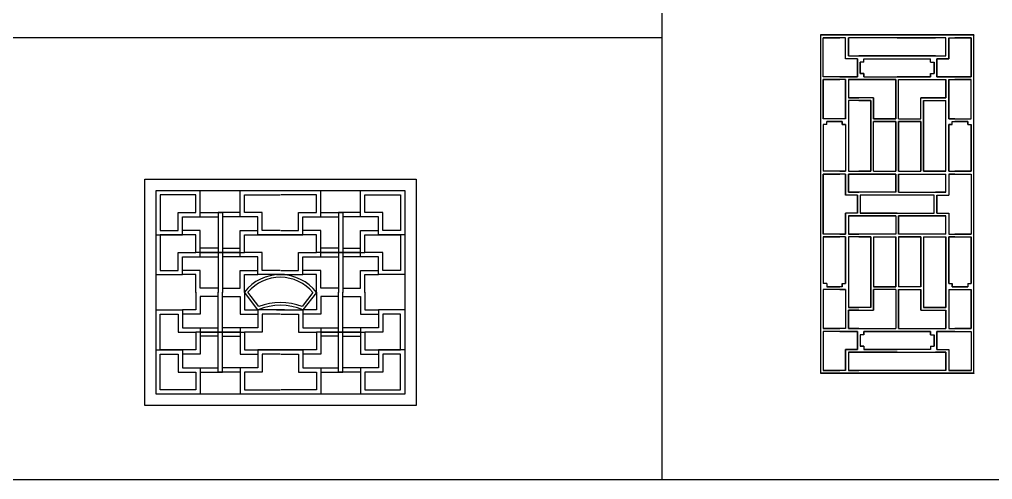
# Model space of a CAD drawing. Extents: x 12262 to 40734, y 30451 to 49613.
# Drawn here: x 32506 to 36808, y 35246 to 37279 of the extents above; entities that cross this region are included whole.
import ezdxf

# ---------------------------------------------------------------- set-up
doc = ezdxf.new("R2010")
doc.units = 0
doc.header["$LTSCALE"] = 0.85
doc.header["$MEASUREMENT"] = 0
doc.layers.get('0').update_dxf_attribs({"linetype": 'CONTINUOUS'})
doc.layers.add('www.cad-blocks.net', color=7, linetype='CONTINUOUS')

# ---------------------------------------------------------------- blocks, each defined once
blk = doc.blocks.new('A$C50CF6D44')
for p, q in [((0, 1000), (1200, 1000)), ((0, 0), (0, 1000)), ((1200, 1000), (1200, 0)), ((50, 950), (1150, 950)), ((50, 50), (50, 950)), ((245.5, 833.4), (245.5, 950)), ((422, 833.4), (422, 950)), ((778, 833.4), (778, 950)), ((954.5, 833.4), (954.5, 950)), ((1150, 950), (1150, 50)), ((226.5, 931.1), (68.9, 931.1)), ((68.9, 931.1), (68.9, 773.5)), ((226.5, 852.3), (226.5, 931.1)), ((440.9, 931.1), (598.5, 931.1)), ((440.9, 852.3), (440.9, 931.1)), ((759.1, 931.1), (601.5, 931.1)), ((759.1, 852.3), (759.1, 931.1)), ((973.5, 931.1), (1131.1, 931.1)), ((973.5, 852.3), (973.5, 931.1)), ((1131.1, 931.1), (1131.1, 773.5)), ((147.7, 852.3), (226.5, 852.3)), ((147.7, 773.5), (147.7, 852.3)), ((166.6, 833.4), (245.5, 833.4)), ((166.6, 754.5), (166.6, 833.4)), ((245.5, 852.3), (343.2, 852.3)), ((245.5, 833.4), (324.3, 833.4)), ((324.3, 852.3), (324.3, 675.7)), ((422, 852.3), (324.3, 852.3)), ((324.3, 833.4), (324.3, 694.6)), ((343.2, 852.3), (343.2, 675.7)), ((343.2, 833.4), (343.2, 694.6)), ((422, 833.4), (343.2, 833.4)), ((500.8, 833.4), (422, 833.4)), ((519.7, 852.3), (440.9, 852.3)), ((500.8, 754.5), (500.8, 833.4)), ((519.7, 773.5), (519.7, 852.3)), ((680.3, 852.3), (759.1, 852.3)), ((680.3, 773.5), (680.3, 852.3)), ((699.2, 833.4), (778, 833.4)), ((699.2, 754.5), (699.2, 833.4)), ((778, 852.3), (875.7, 852.3)), ((778, 833.4), (856.8, 833.4)), ((856.8, 852.3), (856.8, 675.7)), ((954.5, 852.3), (856.8, 852.3)), ((856.8, 833.4), (856.8, 694.6)), ((875.7, 852.3), (875.7, 675.7)), ((875.7, 833.4), (875.7, 694.6)), ((954.5, 833.4), (875.7, 833.4)), ((1033.4, 833.4), (954.5, 833.4)), ((1052.3, 852.3), (973.5, 852.3)), ((1033.4, 754.5), (1033.4, 833.4)), ((1052.3, 773.5), (1052.3, 852.3)), ((50, 754.5), (166.6, 754.5)), ((68.9, 773.5), (147.7, 773.5)), ((226.5, 754.5), (68.9, 754.5)), ((68.9, 754.5), (68.9, 596.9)), ((245.5, 773.5), (166.6, 773.5)), ((226.5, 754.5), (166.6, 754.5)), ((226.5, 675.7), (226.5, 754.5)), ((226.5, 675.7), (226.5, 754.5)), ((245.5, 694.6), (245.5, 773.5)), ((245.5, 656.8), (245.5, 773.5)), ((422, 694.6), (422, 773.5)), ((422, 656.8), (422, 773.5)), ((422, 773.5), (500.8, 773.5)), ((440.9, 675.7), (440.9, 754.5)), ((440.9, 675.7), (440.9, 754.5)), ((440.9, 754.5), (500.8, 754.5)), ((440.9, 754.5), (598.5, 754.5)), ((617.5, 754.5), (500.8, 754.5)), ((598.5, 773.5), (519.7, 773.5)), ((582.5, 754.5), (699.2, 754.5)), ((601.5, 773.5), (680.3, 773.5)), ((759.1, 754.5), (601.5, 754.5)), ((778, 773.5), (699.2, 773.5)), ((759.1, 754.5), (699.2, 754.5)), ((759.1, 675.7), (759.1, 754.5)), ((759.1, 675.7), (759.1, 754.5)), ((778, 694.6), (778, 773.5)), ((778, 656.8), (778, 773.5)), ((954.5, 694.6), (954.5, 773.5)), ((954.5, 656.8), (954.5, 773.5)), ((954.5, 773.5), (1033.4, 773.5)), ((973.5, 675.7), (973.5, 754.5)), ((973.5, 675.7), (973.5, 754.5)), ((973.5, 754.5), (1033.4, 754.5)), ((973.5, 754.5), (1131.1, 754.5)), ((1150, 754.5), (1033.4, 754.5)), ((1131.1, 773.5), (1052.3, 773.5)), ((1131.1, 754.5), (1131.1, 596.9)), ((324.3, 694.6), (245.5, 694.6)), ((343.2, 694.6), (422, 694.6)), ((856.8, 694.6), (778, 694.6)), ((875.7, 694.6), (954.5, 694.6)), ((147.7, 675.7), (226.5, 675.7)), ((147.7, 596.9), (147.7, 675.7)), ((166.6, 656.8), (245.5, 656.8)), ((166.6, 578), (166.6, 656.8)), ((343.2, 675.7), (226.5, 675.7)), ((245.5, 675.7), (343.2, 675.7)), ((245.5, 656.8), (324.3, 656.8)), ((324.3, 675.7), (440.9, 675.7)), ((422, 675.7), (324.3, 675.7)), ((324.3, 675.7), (324.3, 499.2)), ((324.3, 656.8), (324.3, 518.1)), ((343.2, 675.7), (343.2, 499.2)), ((422, 656.8), (343.2, 656.8)), ((343.2, 656.8), (343.2, 518.1)), ((500.8, 656.8), (422, 656.8)), ((519.7, 675.7), (440.9, 675.7)), ((500.8, 578), (500.8, 656.8)), ((519.7, 596.9), (519.7, 675.7)), ((680.3, 675.7), (759.1, 675.7)), ((680.3, 596.9), (680.3, 675.7)), ((699.2, 656.8), (778, 656.8)), ((699.2, 578), (699.2, 656.8)), ((875.7, 675.7), (759.1, 675.7)), ((778, 675.7), (875.7, 675.7)), ((778, 656.8), (856.8, 656.8)), ((856.8, 675.7), (973.5, 675.7)), ((954.5, 675.7), (856.8, 675.7)), ((856.8, 675.7), (856.8, 499.2)), ((856.8, 656.8), (856.8, 518.1)), ((875.7, 675.7), (875.7, 499.2)), ((954.5, 656.8), (875.7, 656.8)), ((875.7, 656.8), (875.7, 518.1)), ((1033.4, 656.8), (954.5, 656.8)), ((1052.3, 675.7), (973.5, 675.7)), ((1033.4, 578), (1033.4, 656.8)), ((1052.3, 596.9), (1052.3, 675.7)), ((50, 578), (166.6, 578)), ((68.9, 596.9), (147.7, 596.9)), ((245.5, 596.9), (166.6, 596.9)), ((226.5, 578), (166.6, 578)), ((226.5, 499.2), (226.5, 578)), ((245.5, 518.1), (245.5, 596.9)), ((422, 518.1), (422, 596.9)), ((422, 596.9), (500.8, 596.9)), ((440.9, 578), (500.8, 578)), ((440.9, 499.2), (440.9, 578)), ((617.5, 578), (500.8, 578)), ((598.5, 596.9), (519.7, 596.9)), ((582.5, 578), (699.2, 578)), ((601.5, 596.9), (680.3, 596.9)), ((778, 596.9), (699.2, 596.9)), ((759.1, 578), (699.2, 578)), ((759.1, 499.2), (759.1, 578)), ((778, 518.1), (778, 596.9)), ((954.5, 518.1), (954.5, 596.9)), ((954.5, 596.9), (1033.4, 596.9)), ((973.5, 578), (1033.4, 578)), ((973.5, 499.2), (973.5, 578)), ((1150, 578), (1033.4, 578)), ((1131.1, 596.9), (1052.3, 596.9)), ((324.3, 518.1), (245.5, 518.1)), ((343.2, 518.1), (422, 518.1)), ((856.8, 518.1), (778, 518.1)), ((875.7, 518.1), (954.5, 518.1)), ((226.5, 500.8), (226.5, 422)), ((324.3, 481.9), (245.5, 481.9)), ((245.5, 481.9), (245.5, 403.1)), ((324.3, 324.3), (324.3, 500.8)), ((324.3, 343.2), (324.3, 481.9)), ((343.2, 324.3), (343.2, 500.8)), ((343.2, 481.9), (422, 481.9)), ((343.2, 343.2), (343.2, 481.9)), ((422, 481.9), (422, 403.1)), ((440.9, 500.8), (440.9, 422)), ((500.8, 422), (440.9, 500.8)), ((504.7, 436.7), (456.2, 500.5)), ((743.8, 499.1), (695.4, 436.7)), ((759.1, 499.2), (699.2, 422)), ((759.1, 500.8), (759.1, 422)), ((778, 481.9), (778, 403.1)), ((856.8, 481.9), (778, 481.9)), ((856.8, 324.3), (856.8, 500.8)), ((856.8, 343.2), (856.8, 481.9)), ((875.7, 324.3), (875.7, 500.8)), ((875.7, 481.9), (954.5, 481.9)), ((875.7, 343.2), (875.7, 481.9)), ((954.5, 481.9), (954.5, 403.1)), ((973.5, 500.8), (973.5, 422)), ((50, 422), (166.6, 422)), ((68.9, 245.5), (68.9, 403.1)), ((68.9, 403.1), (147.7, 403.1)), ((147.7, 403.1), (147.7, 324.3)), ((226.5, 422), (166.6, 422)), ((166.6, 422), (166.6, 343.2)), ((245.5, 403.1), (166.6, 403.1)), ((422, 403.1), (500.8, 403.1)), ((440.9, 422), (500.8, 422)), ((617.5, 422), (500.8, 422)), ((500.8, 422), (500.8, 343.2)), ((598.5, 403.1), (519.7, 403.1)), ((519.7, 403.1), (519.7, 324.3)), ((582.5, 422), (699.2, 422)), ((601.5, 403.1), (680.3, 403.1)), ((680.3, 403.1), (680.3, 324.3)), ((759.1, 422), (699.2, 422)), ((699.2, 422), (699.2, 343.2)), ((778, 403.1), (699.2, 403.1)), ((954.5, 403.1), (1033.4, 403.1)), ((973.5, 422), (1033.4, 422)), ((1150, 422), (1033.4, 422)), ((1033.4, 422), (1033.4, 343.2)), ((1131.1, 403.1), (1052.3, 403.1)), ((1052.3, 403.1), (1052.3, 324.3)), ((1131.1, 245.5), (1131.1, 403.1)), ((147.7, 324.3), (226.5, 324.3)), ((166.6, 343.2), (245.5, 343.2)), ((226.5, 324.3), (226.5, 245.5)), ((226.5, 324.3), (226.5, 245.5)), ((343.2, 324.3), (226.5, 324.3)), ((245.5, 343.2), (245.5, 226.5)), ((245.5, 343.2), (324.3, 343.2)), ((245.5, 324.3), (343.2, 324.3)), ((245.5, 305.4), (245.5, 226.5)), ((324.3, 305.4), (245.5, 305.4)), ((324.3, 147.7), (324.3, 324.3)), ((422, 324.3), (324.3, 324.3)), ((324.3, 324.3), (440.9, 324.3)), ((324.3, 166.6), (324.3, 305.4)), ((422, 343.2), (343.2, 343.2)), ((343.2, 147.7), (343.2, 324.3)), ((343.2, 166.6), (343.2, 305.4)), ((343.2, 305.4), (422, 305.4)), ((422, 343.2), (422, 226.5)), ((500.8, 343.2), (422, 343.2)), ((422, 305.4), (422, 226.5)), ((440.9, 324.3), (440.9, 245.5)), ((440.9, 324.3), (440.9, 245.5)), ((519.7, 324.3), (440.9, 324.3)), ((680.3, 324.3), (759.1, 324.3)), ((699.2, 343.2), (778, 343.2)), ((759.1, 324.3), (759.1, 245.5)), ((759.1, 324.3), (759.1, 245.5)), ((875.7, 324.3), (759.1, 324.3)), ((778, 343.2), (778, 226.5)), ((778, 343.2), (856.8, 343.2)), ((778, 324.3), (875.7, 324.3)), ((778, 305.4), (778, 226.5)), ((856.8, 305.4), (778, 305.4)), ((856.8, 147.7), (856.8, 324.3)), ((954.5, 324.3), (856.8, 324.3)), ((856.8, 324.3), (973.5, 324.3)), ((856.8, 166.6), (856.8, 305.4)), ((954.5, 343.2), (875.7, 343.2)), ((875.7, 147.7), (875.7, 324.3)), ((875.7, 166.6), (875.7, 305.4)), ((875.7, 305.4), (954.5, 305.4)), ((954.5, 343.2), (954.5, 226.5)), ((1033.4, 343.2), (954.5, 343.2)), ((954.5, 305.4), (954.5, 226.5)), ((973.5, 324.3), (973.5, 245.5)), ((973.5, 324.3), (973.5, 245.5)), ((1052.3, 324.3), (973.5, 324.3)), ((50, 245.5), (166.6, 245.5)), ((226.5, 245.5), (68.9, 245.5)), ((68.9, 68.9), (68.9, 226.5)), ((68.9, 226.5), (147.7, 226.5)), ((147.7, 226.5), (147.7, 147.7)), ((226.5, 245.5), (166.6, 245.5)), ((166.6, 245.5), (166.6, 166.6)), ((245.5, 226.5), (166.6, 226.5)), ((422, 226.5), (500.8, 226.5)), ((440.9, 245.5), (500.8, 245.5)), ((440.9, 245.5), (598.5, 245.5)), ((617.5, 245.5), (500.8, 245.5)), ((500.8, 245.5), (500.8, 166.6)), ((598.5, 226.5), (519.7, 226.5)), ((519.7, 226.5), (519.7, 147.7)), ((582.5, 245.5), (699.2, 245.5)), ((759.1, 245.5), (601.5, 245.5)), ((601.5, 226.5), (680.3, 226.5)), ((680.3, 226.5), (680.3, 147.7)), ((759.1, 245.5), (699.2, 245.5)), ((699.2, 245.5), (699.2, 166.6)), ((778, 226.5), (699.2, 226.5)), ((954.5, 226.5), (1033.4, 226.5)), ((973.5, 245.5), (1033.4, 245.5)), ((973.5, 245.5), (1131.1, 245.5)), ((1150, 245.5), (1033.4, 245.5)), ((1033.4, 245.5), (1033.4, 166.6)), ((1131.1, 226.5), (1052.3, 226.5)), ((1052.3, 226.5), (1052.3, 147.7)), ((1131.1, 68.9), (1131.1, 226.5)), ((147.7, 147.7), (226.5, 147.7)), ((166.6, 166.6), (245.5, 166.6)), ((226.5, 147.7), (226.5, 68.9)), ((245.5, 166.6), (245.5, 50)), ((245.5, 166.6), (324.3, 166.6)), ((245.5, 147.7), (343.2, 147.7)), ((422, 147.7), (324.3, 147.7)), ((422, 166.6), (343.2, 166.6)), ((422, 166.6), (422, 50)), ((500.8, 166.6), (422, 166.6)), ((519.7, 147.7), (440.9, 147.7)), ((440.9, 147.7), (440.9, 68.9)), ((680.3, 147.7), (759.1, 147.7)), ((699.2, 166.6), (778, 166.6)), ((759.1, 147.7), (759.1, 68.9)), ((778, 166.6), (778, 50)), ((778, 166.6), (856.8, 166.6)), ((778, 147.7), (875.7, 147.7)), ((954.5, 147.7), (856.8, 147.7)), ((954.5, 166.6), (875.7, 166.6)), ((954.5, 166.6), (954.5, 50)), ((1033.4, 166.6), (954.5, 166.6)), ((1052.3, 147.7), (973.5, 147.7)), ((973.5, 147.7), (973.5, 68.9)), ((1150, 50), (50, 50)), ((226.5, 68.9), (68.9, 68.9)), ((440.9, 68.9), (598.5, 68.9)), ((759.1, 68.9), (601.5, 68.9)), ((973.5, 68.9), (1131.1, 68.9)), ((1200, 0), (0, 0))]:
    blk.add_line(p, q)
for centre, radius, start, end in [((599.4, 376.9), 201.2, 37.4482, 141.9689), ((599.4, 376.9), 189.2, 40.2332, 139.1833), ((600, 201.3), 241.9, 65.7952, 114.2048), ((600, 201.3), 253.9, 67.9359, 112.0422)]:
    blk.add_arc(centre, radius, start, end)
blk = doc.blocks.new('A$C10CF0ADC')
for p, q in [((0, 1495.2), (0, 0.6)), ((0, 1495.2), (0, 0.6)), ((84.6, 1495.2), (0, 1495.2)), ((677.9, 1495.2), (0, 1495.2)), ((0, 1495.2), (677.9, 1495.2)), ((677.9, 1495.2), (0, 1495.2)), ((677.9, 1495.2), (0, 1495.2)), ((677.9, 1495.2), (0, 1495.2)), ((11.8, 1482.8), (84.6, 1482.8)), ((110.5, 1482.8), (11.8, 1482.8)), ((11.8, 1309.6), (11.8, 1482.8)), ((11.8, 1309.6), (11.8, 1482.8)), ((84.6, 1495.2), (169.2, 1495.2)), ((110.5, 1482.8), (84.6, 1482.8)), ((110.5, 1390.3), (110.5, 1482.8)), ((110.5, 1390.3), (110.5, 1482.8)), ((169.2, 1482.8), (123, 1482.8)), ((123, 1402.7), (123, 1482.8)), ((123, 1482.8), (123, 1402.7)), ((554.4, 1482.8), (123, 1482.8)), ((169.2, 1495.2), (339, 1495.2)), ((339, 1482.8), (169.2, 1482.8)), ((508.2, 1495.2), (339, 1495.2)), ((339, 1482.8), (508.2, 1482.8)), ((508.2, 1495.2), (592.8, 1495.2)), ((554.4, 1482.8), (508.2, 1482.8)), ((554.4, 1402.7), (554.4, 1482.8)), ((554.4, 1402.7), (554.4, 1482.8)), ((566.8, 1482.8), (665.5, 1482.8)), ((566.8, 1482.8), (592.8, 1482.8)), ((566.8, 1390.3), (566.8, 1482.8)), ((566.8, 1482.8), (566.8, 1390.3)), ((592.8, 1495.2), (677.9, 1495.2)), ((665.5, 1482.8), (592.8, 1482.8)), ((665.5, 1309.6), (665.5, 1482.8)), ((665.5, 1482.8), (665.5, 1309.6)), ((677.9, 0.6), (677.9, 1495.2)), ((677.9, 0.6), (677.9, 1495.2)), ((677.9, 1494.6), (677.9, 1495.2)), ((677.9, 1495.2), (677.9, 1494.6)), ((163, 1390.3), (110.5, 1390.3)), ((163, 1390.3), (110.5, 1390.3)), ((123, 1402.7), (169.2, 1402.7)), ((123, 1402.7), (554.4, 1402.7)), ((163, 1309.6), (163, 1390.3)), ((163, 1390.3), (163, 1309.6)), ((339, 1402.7), (169.2, 1402.7)), ((191.8, 1375), (191.8, 1390.3)), ((191.8, 1375), (191.8, 1390.3)), ((191.8, 1390.3), (339, 1390.3)), ((191.8, 1390.3), (485.6, 1390.3)), ((508.2, 1402.7), (339, 1402.7)), ((339, 1390.3), (485.6, 1390.3)), ((485.6, 1375), (485.6, 1390.3)), ((485.6, 1375), (485.6, 1390.3)), ((508.2, 1402.7), (554.4, 1402.7)), ((514.4, 1309.6), (514.4, 1390.3)), ((514.4, 1390.3), (514.4, 1309.6)), ((514.4, 1390.3), (566.8, 1390.3)), ((566.8, 1390.3), (514.4, 1390.3)), ((191.8, 1375), (175.4, 1375)), ((191.8, 1375), (175.4, 1375)), ((175.4, 1325.4), (175.4, 1375)), ((175.4, 1375), (175.4, 1325.4)), ((485.6, 1375), (502, 1375)), ((485.6, 1375), (502, 1375)), ((502, 1325.4), (502, 1375)), ((502, 1375), (502, 1325.4)), ((84.6, 1309.6), (11.8, 1309.6)), ((163, 1309.6), (11.8, 1309.6)), ((11.8, 1124.6), (11.8, 1297.8)), ((11.8, 1297.8), (11.8, 1124.6)), ((11.8, 1297.8), (84.6, 1297.8)), ((110.5, 1297.8), (11.8, 1297.8)), ((84.6, 1309.6), (163, 1309.6)), ((110.5, 1297.8), (84.6, 1297.8)), ((110.5, 1297.8), (110.5, 1124.6)), ((110.5, 1124.6), (110.5, 1297.8)), ((123, 1297.8), (123, 1217.1)), ((123, 1297.8), (123, 1217.1)), ((123, 1297.8), (332.8, 1297.8)), ((169.2, 1297.8), (123, 1297.8)), ((332.8, 1297.8), (169.2, 1297.8)), ((191.8, 1325.4), (175.4, 1325.4)), ((175.4, 1325.4), (191.8, 1325.4)), ((191.8, 1309.6), (191.8, 1325.4)), ((191.8, 1325.4), (191.8, 1309.6)), ((191.8, 1309.6), (339, 1309.6)), ((191.8, 1309.6), (485.6, 1309.6)), ((332.8, 1124.6), (332.8, 1297.8)), ((332.8, 1297.8), (332.8, 1124.6)), ((485.6, 1309.6), (339, 1309.6)), ((344.6, 1124.6), (344.6, 1297.8)), ((344.6, 1124.6), (344.6, 1297.8)), ((344.6, 1297.8), (554.4, 1297.8)), ((344.6, 1297.8), (508.2, 1297.8)), ((485.6, 1309.6), (485.6, 1325.4)), ((485.6, 1325.4), (485.6, 1309.6)), ((485.6, 1325.4), (502, 1325.4)), ((485.6, 1325.4), (502, 1325.4)), ((508.2, 1297.8), (554.4, 1297.8)), ((514.4, 1309.6), (665.5, 1309.6)), ((592.8, 1309.6), (514.4, 1309.6)), ((554.4, 1217.1), (554.4, 1297.8)), ((554.4, 1297.8), (554.4, 1217.1)), ((566.8, 1297.8), (566.8, 1124.6)), ((566.8, 1124.6), (566.8, 1297.8)), ((566.8, 1297.8), (665.5, 1297.8)), ((566.8, 1297.8), (592.8, 1297.8)), ((665.5, 1309.6), (592.8, 1309.6)), ((665.5, 1297.8), (592.8, 1297.8)), ((665.5, 1124.6), (665.5, 1297.8)), ((665.5, 1124.6), (665.5, 1297.8)), ((234.1, 1217.1), (123, 1217.1)), ((123, 1217.1), (169.2, 1217.1)), ((123, 1205.3), (123, 892.8)), ((123, 1205.3), (123, 892.8)), ((221.7, 1205.3), (123, 1205.3)), ((169.2, 1205.3), (123, 1205.3)), ((234.1, 1217.1), (169.2, 1217.1)), ((169.2, 1205.3), (221.7, 1205.3)), ((221.7, 892.8), (221.7, 1205.3)), ((221.7, 1205.3), (221.7, 892.8)), ((234.1, 1124.6), (234.1, 1217.1)), ((234.1, 1217.1), (234.1, 1124.6)), ((443.9, 1124.6), (443.9, 1217.1)), ((443.9, 1124.6), (443.9, 1217.1)), ((443.9, 1217.1), (554.4, 1217.1)), ((508.2, 1217.1), (443.9, 1217.1)), ((455.7, 892.8), (455.7, 1205.3)), ((455.7, 1205.3), (455.7, 892.8)), ((455.7, 1205.3), (554.4, 1205.3)), ((455.7, 1205.3), (508.2, 1205.3)), ((554.4, 1217.1), (508.2, 1217.1)), ((508.2, 1205.3), (554.4, 1205.3)), ((554.4, 892.8), (554.4, 1205.3)), ((554.4, 892.8), (554.4, 1205.3)), ((84.6, 1124.6), (11.8, 1124.6)), ((110.5, 1124.6), (11.8, 1124.6)), ((110.5, 1124.6), (84.6, 1124.6)), ((332.8, 1124.6), (234.1, 1124.6)), ((234.1, 1124.6), (332.8, 1124.6)), ((344.6, 1124.6), (443.9, 1124.6)), ((344.6, 1124.6), (443.9, 1124.6)), ((566.8, 1124.6), (665.5, 1124.6)), ((592.8, 1124.6), (566.8, 1124.6)), ((592.8, 1124.6), (665.5, 1124.6)), ((11.8, 1099.2), (11.8, 892.8)), ((11.8, 1099.2), (11.8, 892.8)), ((27.1, 1099.2), (11.8, 1099.2)), ((27.1, 1099.2), (11.8, 1099.2)), ((95.9, 1112.2), (27.1, 1112.2)), ((27.1, 1112.2), (84.6, 1112.2)), ((27.1, 1099.2), (27.1, 1112.2)), ((27.1, 1099.2), (27.1, 1112.2)), ((84.6, 1112.2), (95.9, 1112.2)), ((95.9, 1099.2), (95.9, 1112.2)), ((95.9, 1112.2), (95.9, 1099.2)), ((95.9, 1099.2), (110.5, 1099.2)), ((110.5, 1099.2), (95.9, 1099.2)), ((110.5, 1099.2), (110.5, 892.8)), ((110.5, 1099.2), (110.5, 892.8)), ((234.1, 892.8), (234.1, 1112.2)), ((234.1, 892.8), (234.1, 1112.2)), ((234.1, 1112.2), (332.8, 1112.2)), ((332.8, 1112.2), (234.1, 1112.2)), ((332.8, 892.8), (332.8, 1112.2)), ((332.8, 1112.2), (332.8, 892.8)), ((344.6, 892.8), (344.6, 1112.2)), ((344.6, 1112.2), (344.6, 892.8)), ((344.6, 1112.2), (443.9, 1112.2)), ((443.9, 1112.2), (344.6, 1112.2)), ((443.9, 1112.2), (443.9, 892.8)), ((443.9, 892.8), (443.9, 1112.2)), ((566.8, 892.8), (566.8, 1099.2)), ((566.8, 1099.2), (566.8, 892.8)), ((566.8, 1099.2), (582, 1099.2)), ((582, 1099.2), (566.8, 1099.2)), ((582, 1099.2), (582, 1112.2)), ((582, 1099.2), (582, 1112.2)), ((582, 1112.2), (650.3, 1112.2)), ((582, 1112.2), (592.8, 1112.2)), ((650.3, 1112.2), (592.8, 1112.2)), ((650.3, 1099.2), (650.3, 1112.2)), ((650.3, 1112.2), (650.3, 1099.2)), ((650.3, 1099.2), (665.5, 1099.2)), ((650.3, 1099.2), (665.5, 1099.2)), ((665.5, 1099.2), (665.5, 892.8)), ((665.5, 892.8), (665.5, 1099.2)), ((84.6, 892.8), (11.8, 892.8)), ((110.5, 892.8), (11.8, 892.8)), ((11.8, 880.4), (84.6, 880.4)), ((110.5, 880.4), (11.8, 880.4)), ((11.8, 880.4), (11.8, 614.8)), ((11.8, 614.8), (11.8, 880.4)), ((84.6, 892.8), (110.5, 892.8)), ((110.5, 880.4), (84.6, 880.4)), ((110.5, 880.4), (110.5, 787.9)), ((110.5, 787.9), (110.5, 880.4)), ((123, 892.8), (221.7, 892.8)), ((123, 892.8), (169.2, 892.8)), ((123, 880.4), (332.8, 880.4)), ((123, 880.4), (123, 800.3)), ((123, 800.3), (123, 880.4)), ((169.2, 880.4), (123, 880.4)), ((221.7, 892.8), (169.2, 892.8)), ((332.8, 880.4), (169.2, 880.4)), ((234.1, 892.8), (332.8, 892.8)), ((234.1, 892.8), (332.8, 892.8)), ((332.8, 880.4), (332.8, 800.3)), ((332.8, 800.3), (332.8, 880.4)), ((344.6, 892.8), (443.9, 892.8)), ((344.6, 892.8), (443.9, 892.8)), ((344.6, 880.4), (344.6, 800.3)), ((344.6, 800.3), (344.6, 880.4)), ((344.6, 880.4), (554.4, 880.4)), ((344.6, 880.4), (508.2, 880.4)), ((455.7, 892.8), (554.4, 892.8)), ((508.2, 892.8), (455.7, 892.8)), ((554.4, 892.8), (508.2, 892.8)), ((508.2, 880.4), (554.4, 880.4)), ((554.4, 800.3), (554.4, 880.4)), ((554.4, 800.3), (554.4, 880.4)), ((566.8, 892.8), (665.5, 892.8)), ((566.8, 892.8), (592.8, 892.8)), ((566.8, 880.4), (665.5, 880.4)), ((566.8, 880.4), (566.8, 787.9)), ((566.8, 880.4), (566.8, 787.9)), ((592.8, 880.4), (566.8, 880.4)), ((665.5, 892.8), (592.8, 892.8)), ((592.8, 880.4), (665.5, 880.4)), ((665.5, 880.4), (665.5, 614.8)), ((665.5, 880.4), (665.5, 614.8)), ((163, 787.9), (110.5, 787.9)), ((163, 787.9), (110.5, 787.9)), ((332.8, 800.3), (123, 800.3)), ((123, 800.3), (169.2, 800.3)), ((163, 707.3), (163, 787.9)), ((163, 787.9), (163, 707.3)), ((332.8, 800.3), (169.2, 800.3)), ((339, 787.9), (175.4, 787.9)), ((175.4, 787.9), (175.4, 707.3)), ((175.4, 787.9), (175.4, 707.3)), ((502, 787.9), (175.4, 787.9)), ((502, 787.9), (339, 787.9)), ((344.6, 800.3), (554.4, 800.3)), ((344.6, 800.3), (508.2, 800.3)), ((502, 707.3), (502, 787.9)), ((502, 707.3), (502, 787.9)), ((554.4, 800.3), (508.2, 800.3)), ((514.4, 787.9), (566.8, 787.9)), ((514.4, 787.9), (566.8, 787.9)), ((514.4, 787.9), (514.4, 707.3)), ((514.4, 707.3), (514.4, 787.9)), ((163, 707.3), (110.5, 707.3)), ((163, 707.3), (110.5, 707.3)), ((110.5, 707.3), (110.5, 614.8)), ((110.5, 614.8), (110.5, 707.3)), ((123, 695.4), (123, 614.8)), ((123, 695.4), (123, 614.8)), ((332.8, 695.4), (123, 695.4)), ((123, 695.4), (169.2, 695.4)), ((169.2, 695.4), (332.8, 695.4)), ((339, 707.3), (175.4, 707.3)), ((175.4, 707.3), (502, 707.3)), ((332.8, 695.4), (332.8, 614.8)), ((332.8, 695.4), (332.8, 614.8)), ((339, 707.3), (502, 707.3)), ((344.6, 695.4), (344.6, 614.8)), ((344.6, 614.8), (344.6, 695.4)), ((344.6, 695.4), (554.4, 695.4)), ((508.2, 695.4), (344.6, 695.4)), ((554.4, 695.4), (508.2, 695.4)), ((514.4, 707.3), (566.8, 707.3)), ((514.4, 707.3), (566.8, 707.3)), ((554.4, 614.8), (554.4, 695.4)), ((554.4, 614.8), (554.4, 695.4)), ((566.8, 707.3), (566.8, 614.8)), ((566.8, 707.3), (566.8, 614.8)), ((84.6, 614.8), (11.8, 614.8)), ((110.5, 614.8), (11.8, 614.8)), ((11.8, 602.9), (84.6, 602.9)), ((110.5, 602.9), (11.8, 602.9)), ((11.8, 602.9), (11.8, 396.5)), ((11.8, 602.9), (11.8, 396.5)), ((84.6, 614.8), (110.5, 614.8)), ((110.5, 602.9), (84.6, 602.9)), ((110.5, 602.9), (110.5, 396.5)), ((110.5, 396.5), (110.5, 602.9)), ((332.8, 614.8), (123, 614.8)), ((123, 614.8), (169.2, 614.8)), ((221.7, 602.9), (123, 602.9)), ((169.2, 602.9), (123, 602.9)), ((123, 602.9), (123, 290.5)), ((123, 602.9), (123, 290.5)), ((332.8, 614.8), (169.2, 614.8)), ((169.2, 602.9), (221.7, 602.9)), ((221.7, 602.9), (221.7, 290.5)), ((221.7, 290.5), (221.7, 602.9)), ((234.1, 602.9), (332.8, 602.9)), ((234.1, 602.9), (332.8, 602.9)), ((234.1, 602.9), (234.1, 383)), ((234.1, 602.9), (234.1, 383)), ((332.8, 602.9), (332.8, 383)), ((332.8, 383), (332.8, 602.9)), ((554.4, 614.8), (344.6, 614.8)), ((508.2, 614.8), (344.6, 614.8)), ((344.6, 602.9), (443.9, 602.9)), ((443.9, 602.9), (344.6, 602.9)), ((344.6, 602.9), (344.6, 383)), ((344.6, 602.9), (344.6, 383)), ((443.9, 602.9), (443.9, 383)), ((443.9, 383), (443.9, 602.9)), ((455.7, 602.9), (455.7, 290.5)), ((455.7, 602.9), (455.7, 290.5)), ((455.7, 602.9), (554.4, 602.9)), ((455.7, 602.9), (508.2, 602.9)), ((554.4, 614.8), (508.2, 614.8)), ((508.2, 602.9), (554.4, 602.9)), ((554.4, 602.9), (554.4, 290.5)), ((554.4, 290.5), (554.4, 602.9)), ((566.8, 614.8), (665.5, 614.8)), ((566.8, 614.8), (592.8, 614.8)), ((566.8, 602.9), (665.5, 602.9)), ((592.8, 602.9), (566.8, 602.9)), ((566.8, 602.9), (566.8, 396.5)), ((566.8, 396.5), (566.8, 602.9)), ((665.5, 614.8), (592.8, 614.8)), ((592.8, 602.9), (665.5, 602.9)), ((665.5, 602.9), (665.5, 396.5)), ((665.5, 396.5), (665.5, 602.9)), ((27.1, 396.5), (11.8, 396.5)), ((27.1, 396.5), (11.8, 396.5)), ((27.1, 396.5), (27.1, 383)), ((27.1, 396.5), (27.1, 383)), ((95.9, 383), (95.9, 396.5)), ((95.9, 396.5), (95.9, 383)), ((95.9, 396.5), (110.5, 396.5)), ((95.9, 396.5), (110.5, 396.5)), ((566.8, 396.5), (582, 396.5)), ((566.8, 396.5), (582, 396.5)), ((582, 396.5), (582, 383)), ((582, 383), (582, 396.5)), ((650.3, 396.5), (665.5, 396.5)), ((650.3, 396.5), (665.5, 396.5)), ((650.3, 396.5), (650.3, 383)), ((650.3, 396.5), (650.3, 383)), ((11.8, 371.1), (11.8, 198)), ((11.8, 371.1), (11.8, 198)), ((84.6, 371.1), (11.8, 371.1)), ((110.5, 371.1), (11.8, 371.1)), ((95.9, 383), (27.1, 383)), ((27.1, 383), (84.6, 383)), ((95.9, 383), (84.6, 383)), ((84.6, 371.1), (110.5, 371.1)), ((110.5, 371.1), (110.5, 198)), ((110.5, 371.1), (110.5, 198)), ((332.8, 383), (234.1, 383)), ((234.1, 383), (332.8, 383)), ((234.1, 371.1), (234.1, 278.6)), ((234.1, 278.6), (234.1, 371.1)), ((332.8, 371.1), (234.1, 371.1)), ((332.8, 371.1), (234.1, 371.1)), ((332.8, 371.1), (332.8, 198)), ((332.8, 371.1), (332.8, 198)), ((443.9, 383), (344.6, 383)), ((443.9, 383), (344.6, 383)), ((344.6, 371.1), (344.6, 198)), ((344.6, 198), (344.6, 371.1)), ((344.6, 371.1), (443.9, 371.1)), ((344.6, 371.1), (443.9, 371.1)), ((443.9, 371.1), (443.9, 278.6)), ((443.9, 278.6), (443.9, 371.1)), ((566.8, 371.1), (665.5, 371.1)), ((566.8, 371.1), (566.8, 198)), ((566.8, 371.1), (566.8, 198)), ((566.8, 371.1), (592.8, 371.1)), ((582, 383), (650.3, 383)), ((592.8, 383), (582, 383)), ((650.3, 383), (592.8, 383)), ((592.8, 371.1), (665.5, 371.1)), ((665.5, 371.1), (665.5, 198)), ((665.5, 198), (665.5, 371.1)), ((221.7, 290.5), (123, 290.5)), ((123, 290.5), (169.2, 290.5)), ((123, 278.6), (123, 198)), ((123, 198), (123, 278.6)), ((123, 278.6), (234.1, 278.6)), ((169.2, 278.6), (123, 278.6)), ((221.7, 290.5), (169.2, 290.5)), ((169.2, 278.6), (234.1, 278.6)), ((443.9, 278.6), (554.4, 278.6)), ((443.9, 278.6), (508.2, 278.6)), ((455.7, 290.5), (554.4, 290.5)), ((508.2, 290.5), (455.7, 290.5)), ((554.4, 290.5), (508.2, 290.5)), ((508.2, 278.6), (554.4, 278.6)), ((554.4, 278.6), (554.4, 198)), ((554.4, 198), (554.4, 278.6)), ((11.8, 198), (84.6, 198)), ((110.5, 198), (11.8, 198)), ((11.8, 185.6), (11.8, 12.4)), ((11.8, 185.6), (11.8, 12.4)), ((84.6, 185.6), (11.8, 185.6)), ((163, 185.6), (11.8, 185.6)), ((110.5, 198), (84.6, 198)), ((84.6, 185.6), (163, 185.6)), ((123, 198), (332.8, 198)), ((169.2, 198), (123, 198)), ((163, 185.6), (163, 104.9)), ((163, 104.9), (163, 185.6)), ((169.2, 198), (332.8, 198)), ((339, 185.6), (191.8, 185.6)), ((191.8, 185.6), (191.8, 170.3)), ((191.8, 170.3), (191.8, 185.6)), ((191.8, 185.6), (485.6, 185.6)), ((485.6, 185.6), (339, 185.6)), ((344.6, 198), (554.4, 198)), ((344.6, 198), (508.2, 198)), ((485.6, 185.6), (485.6, 170.3)), ((485.6, 170.3), (485.6, 185.6)), ((508.2, 198), (554.4, 198)), ((514.4, 185.6), (665.5, 185.6)), ((514.4, 185.6), (514.4, 104.9)), ((514.4, 104.9), (514.4, 185.6)), ((592.8, 185.6), (514.4, 185.6)), ((566.8, 198), (665.5, 198)), ((566.8, 198), (592.8, 198)), ((665.5, 198), (592.8, 198)), ((592.8, 185.6), (665.5, 185.6)), ((665.5, 185.6), (665.5, 12.4)), ((665.5, 185.6), (665.5, 12.4)), ((175.4, 170.3), (175.4, 120.7)), ((175.4, 170.3), (175.4, 120.7)), ((191.8, 170.3), (175.4, 170.3)), ((191.8, 170.3), (175.4, 170.3)), ((485.6, 170.3), (502, 170.3)), ((485.6, 170.3), (502, 170.3)), ((502, 170.3), (502, 120.7)), ((502, 120.7), (502, 170.3)), ((110.5, 104.9), (110.5, 12.4)), ((110.5, 12.4), (110.5, 104.9)), ((163, 104.9), (110.5, 104.9)), ((110.5, 104.9), (163, 104.9)), ((123, 93.1), (123, 12.4)), ((123, 93.1), (123, 12.4)), ((169.2, 93.1), (123, 93.1)), ((123, 93.1), (554.4, 93.1)), ((339, 93.1), (169.2, 93.1)), ((191.8, 120.7), (175.4, 120.7)), ((175.4, 120.7), (191.8, 120.7)), ((191.8, 120.7), (191.8, 104.9)), ((191.8, 120.7), (191.8, 104.9)), ((191.8, 104.9), (339, 104.9)), ((485.6, 104.9), (191.8, 104.9)), ((485.6, 104.9), (339, 104.9)), ((339, 93.1), (508.2, 93.1)), ((485.6, 120.7), (485.6, 104.9)), ((485.6, 120.7), (485.6, 104.9)), ((485.6, 120.7), (502, 120.7)), ((485.6, 120.7), (502, 120.7)), ((554.4, 93.1), (508.2, 93.1)), ((514.4, 104.9), (566.8, 104.9)), ((514.4, 104.9), (566.8, 104.9)), ((554.4, 93.1), (554.4, 12.4)), ((554.4, 12.4), (554.4, 93.1)), ((566.8, 104.9), (566.8, 12.4)), ((566.8, 104.9), (566.8, 12.4)), ((84.6, 0.6), (0, 0.6)), ((677.9, 0.6), (0, 0.6)), ((0, 0.6), (677.9, 0.6)), ((677.9, 0.6), (0, 0.6)), ((0, 0.6), (677.9, 0.6)), ((677.9, 0.6), (0, 0.6)), ((11.8, 12.4), (84.6, 12.4)), ((110.5, 12.4), (11.8, 12.4)), ((110.5, 12.4), (84.6, 12.4)), ((84.6, 0.6), (169.2, 0.6)), ((123, 12.4), (169.2, 12.4)), ((554.4, 12.4), (123, 12.4)), ((339, 12.4), (169.2, 12.4)), ((169.2, 0.6), (339, 0.6)), ((508.2, 12.4), (339, 12.4)), ((339, 0.6), (508.2, 0.6)), ((554.4, 12.4), (508.2, 12.4)), ((508.2, 0.6), (592.8, 0.6)), ((566.8, 12.4), (665.5, 12.4)), ((592.8, 12.4), (566.8, 12.4)), ((665.5, 12.4), (592.8, 12.4)), ((592.8, 0.6), (677.9, 0.6)), ((677.9, 0), (677.9, 0.6)), ((677.9, 0.6), (677.9, 0))]:
    blk.add_line(p, q)
blk = doc.blocks.new('FORMAT')
at = {"layer": 'www.cad-blocks.net', "color": 155, "true_color": 0x546d8e}
for p, q in [((35345.5, 48879.2), (35345.5, 35246)), ((14872.5, 37199.6), (35345.5, 37199.6)), ((14872.5, 35246), (40733.8, 35246))]:
    blk.add_line(p, q, dxfattribs=at)

msp = doc.modelspace()

# ---------------------------------------------------------------- block references
for name, p in [('FORMAT', (0, 0)), ('A$C10CF0ADC', (36047.6, 35715.1)), ('A$C50CF6D44', (33059.4, 35573.4))]:
    msp.add_blockref(name, p)

doc.saveas('drawing.dxf')
